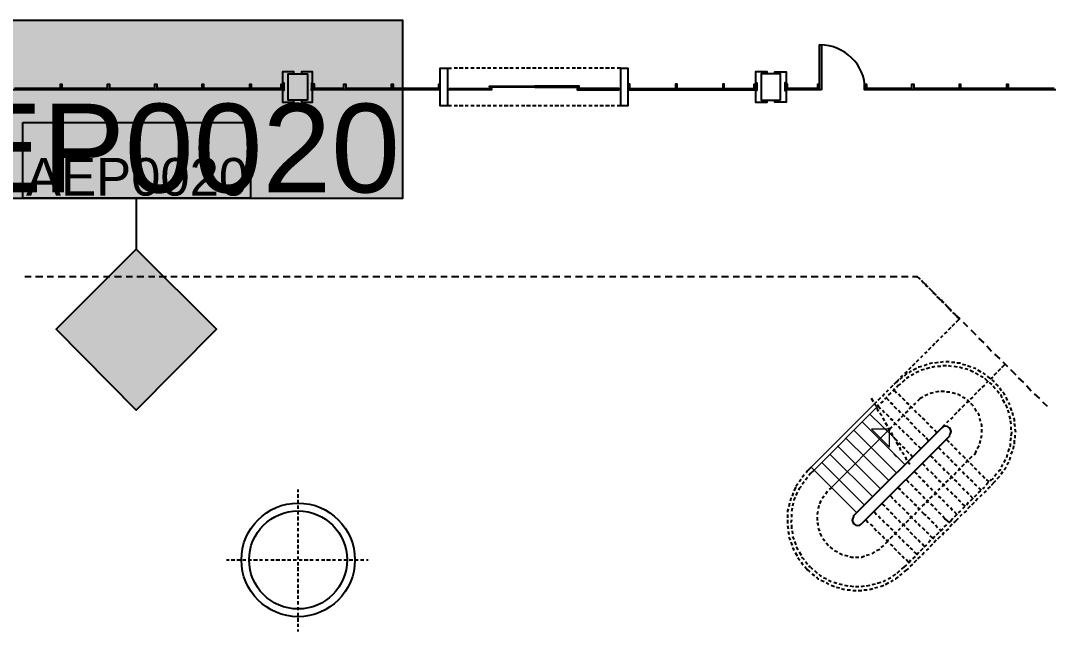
# Model space of a CAD drawing. Header units: inches. Extents: x 6 to 332, y 4 to 234.
# Drawn here: x 108.09 to 135.24, y 101.68 to 117.8 of the extents above; entities that cross this region are included whole.
import ezdxf

# ---------------------------------------------------------------- set-up
doc = ezdxf.new("R2010")
doc.units = ezdxf.units.IN
doc.header["$MEASUREMENT"] = 0
for name, color, linetype, true_color in [('PDF_BASE', 7, 'Continuous', 0x767676), ('PDF_COM_AÇÃO EVENTUAL', 7, 'Continuous', 0xa29dcd), ('PDF_CREDENCIAMENTO_LEGENDA', 7, 'Continuous', 0xdcdcdc), ('PDF_Text', 7, 'Continuous', 0x767676)]:
    doc.layers.add(name, color=color, linetype=linetype, true_color=true_color)
doc.styles.add('PDF Arial', font='arial.ttf')

msp = doc.modelspace()

# ---------------------------------------------------------------- linework, layer by layer
at = {"layer": 'PDF_BASE', "lineweight": 25}
for points in [[(129.245, 115.97), (129.195, 115.97), (129.195, 117.155), (129.245, 117.155)], [(115.665, 115.699), (115.157, 115.699), (115.157, 116.393), (115.665, 116.393)], [(128.162, 115.699), (128.162, 116.393), (127.654, 116.393), (127.654, 115.699)], [(119.407, 116.004), (120.525, 116.004), (120.525, 115.97), (119.407, 115.97)], [(120.474, 116.038), (120.474, 116.071), (121.642, 116.071), (121.642, 116.038)], [(122.845, 116.038), (122.845, 116.071), (121.676, 116.071), (121.676, 116.038)], [(122.794, 116.004), (122.794, 115.97), (123.895, 115.97), (123.895, 116.004)]]:
    msp.add_lwpolyline(points, close=True, dxfattribs=at)
for points in [[(119.373, 115.547), (119.17, 115.547), (119.17, 116.546), (119.373, 116.546)], [(119.475, 115.547), (119.373, 115.547), (119.373, 116.546), (119.475, 116.546)], [(119.627, 116.546), (119.543, 116.546)], [(119.78, 116.546), (119.678, 116.546)], [(119.915, 116.546), (119.831, 116.546)], [(120.068, 116.546), (119.983, 116.546)], [(120.22, 116.546), (120.135, 116.546)], [(120.372, 116.546), (120.271, 116.546)], [(120.508, 116.546), (120.423, 116.546)], [(120.66, 116.546), (120.576, 116.546)], [(120.813, 116.546), (120.728, 116.546)], [(120.965, 116.546), (120.864, 116.546)], [(121.101, 116.546), (121.016, 116.546)], [(121.253, 116.546), (121.168, 116.546)], [(121.405, 116.546), (121.321, 116.546)], [(121.558, 116.546), (121.456, 116.546)], [(121.71, 116.546), (121.609, 116.546)], [(121.846, 116.546), (121.761, 116.546)], [(121.998, 116.546), (121.913, 116.546)], [(122.15, 116.546), (122.066, 116.546)], [(122.303, 116.546), (122.201, 116.546)], [(122.438, 116.546), (122.354, 116.546)], [(122.591, 116.546), (122.506, 116.546)], [(122.743, 116.546), (122.658, 116.546)], [(122.896, 116.546), (122.794, 116.546)], [(123.031, 116.546), (122.946, 116.546)], [(123.183, 116.546), (123.099, 116.546)], [(123.336, 116.546), (123.251, 116.546)], [(123.488, 116.546), (123.387, 116.546)], [(123.641, 116.546), (123.539, 116.546)], [(123.776, 116.546), (123.691, 116.546)], [(123.945, 116.546), (124.132, 116.546), (124.132, 115.547), (123.945, 115.547), (123.945, 116.546), (123.844, 116.546)], [(115.309, 116.393), (115.309, 116.444), (115.005, 116.444), (115.005, 116.156), (115.039, 116.156), (115.039, 115.953), (115.005, 115.953), (115.005, 115.648), (115.309, 115.648), (115.309, 115.699)], [(115.513, 115.699), (115.513, 115.648), (115.801, 115.648), (115.801, 115.953), (115.784, 115.953), (115.784, 116.156), (115.801, 116.156), (115.801, 116.444), (115.513, 116.444), (115.513, 116.393)], [(127.806, 116.393), (127.806, 116.444), (127.501, 116.444), (127.501, 116.156), (127.535, 116.156), (127.535, 115.953), (127.501, 115.953), (127.501, 115.648), (127.806, 115.648), (127.806, 115.699)], [(128.009, 116.393), (128.009, 116.444), (128.314, 116.444), (128.314, 116.156), (128.28, 116.156), (128.28, 115.953), (128.314, 115.953), (128.314, 115.648), (128.009, 115.648), (128.009, 115.699)], [(115.055, 115.97), (103.287, 115.97), (103.287, 116.122), (103.355, 116.122), (103.355, 116.004)], [(109.146, 116.004), (107.927, 116.004)], [(109.146, 115.97), (109.146, 116.122), (109.18, 116.122), (109.18, 115.97)], [(110.382, 116.004), (109.18, 116.004)], [(110.382, 115.97), (110.382, 116.122), (110.433, 116.122), (110.433, 115.97)], [(111.635, 116.004), (110.433, 116.004)], [(111.635, 115.97), (111.635, 116.122), (111.686, 116.122), (111.686, 115.97)], [(112.888, 116.004), (111.686, 116.004)], [(112.888, 115.97), (112.888, 116.122), (112.922, 116.122), (112.922, 115.97)], [(114.141, 116.004), (112.922, 116.004)], [(114.141, 115.97), (114.141, 116.122), (114.175, 116.122), (114.175, 115.97)], [(115.022, 116.004), (114.175, 116.004)], [(114.971, 116.004), (114.971, 116.122), (115.022, 116.122), (115.022, 115.97)], [(115.005, 115.97), (115.005, 116.122)], [(119.17, 115.97), (115.75, 115.97)], [(115.851, 116.004), (115.851, 116.122), (115.784, 116.122), (115.784, 115.97)], [(115.801, 115.97), (115.801, 116.122)], [(116.63, 116.004), (115.801, 116.004)], [(116.63, 115.97), (116.63, 116.122), (116.681, 116.122), (116.681, 115.97)], [(117.883, 116.004), (116.681, 116.004)], [(117.883, 115.97), (117.883, 116.122), (117.934, 116.122), (117.934, 115.97)], [(119.136, 116.004), (117.934, 116.004)], [(119.136, 115.97), (119.136, 116.122), (119.17, 116.122)], [(124.182, 115.97), (124.182, 116.122), (124.132, 116.122)], [(124.132, 115.97), (127.552, 115.97)], [(124.182, 116.004), (125.385, 116.004)], [(125.436, 115.97), (125.436, 116.122), (125.385, 116.122), (125.385, 115.97)], [(125.436, 116.004), (126.638, 116.004)], [(126.672, 115.97), (126.672, 116.122), (126.638, 116.122), (126.638, 115.97)], [(126.672, 116.004), (127.518, 116.004)], [(127.467, 116.004), (127.467, 116.122), (127.535, 116.122), (127.535, 115.97)], [(127.501, 115.97), (127.501, 116.122)], [(129.144, 115.97), (129.144, 116.122), (129.178, 116.122), (129.178, 115.97), (128.263, 115.97)], [(128.348, 116.004), (128.348, 116.122), (128.28, 116.122), (128.28, 115.97)], [(129.144, 116.004), (128.297, 116.004)], [(128.314, 115.97), (128.314, 116.122)], [(139.964, 116.004), (139.964, 116.122), (140.032, 116.122), (140.032, 115.97), (130.38, 115.97), (130.38, 116.122), (130.431, 116.122), (130.431, 115.97)], [(131.633, 116.004), (130.431, 116.004)], [(131.633, 115.97), (131.633, 116.122), (131.684, 116.122), (131.684, 115.97)], [(132.886, 116.004), (131.684, 116.004)], [(132.886, 115.97), (132.886, 116.122), (132.92, 116.122), (132.92, 115.97)], [(134.139, 116.004), (132.92, 116.004)], [(134.139, 115.97), (134.139, 116.122), (134.173, 116.122), (134.173, 115.97)], [(135.392, 116.004), (134.173, 116.004)], [(119.627, 115.547), (119.543, 115.547)], [(119.78, 115.547), (119.678, 115.547)], [(119.915, 115.547), (119.831, 115.547)], [(120.068, 115.547), (119.983, 115.547)], [(120.22, 115.547), (120.135, 115.547)], [(120.372, 115.547), (120.271, 115.547)], [(120.508, 115.547), (120.423, 115.547)], [(120.66, 115.547), (120.576, 115.547)], [(120.813, 115.547), (120.728, 115.547)], [(120.965, 115.547), (120.864, 115.547)], [(121.101, 115.547), (121.016, 115.547)], [(121.253, 115.547), (121.168, 115.547)], [(121.405, 115.547), (121.321, 115.547)], [(121.558, 115.547), (121.456, 115.547)], [(121.71, 115.547), (121.609, 115.547)], [(121.846, 115.547), (121.761, 115.547)], [(121.998, 115.547), (121.913, 115.547)], [(122.15, 115.547), (122.066, 115.547)], [(122.303, 115.547), (122.201, 115.547)], [(122.438, 115.547), (122.354, 115.547)], [(122.591, 115.547), (122.506, 115.547)], [(122.743, 115.547), (122.658, 115.547)], [(122.896, 115.547), (122.794, 115.547)], [(123.031, 115.547), (122.946, 115.547)], [(123.183, 115.547), (123.099, 115.547)], [(123.336, 115.547), (123.251, 115.547)], [(123.488, 115.547), (123.387, 115.547)], [(123.641, 115.547), (123.539, 115.547)], [(123.776, 115.547), (123.691, 115.547)], [(123.945, 115.547), (123.844, 115.547)], [(111.144, 107.52), (109.027, 109.654), (111.144, 111.77)], [(108.198, 111.042), (108.367, 111.042)], [(108.485, 111.042), (108.672, 111.042)], [(108.79, 111.042), (108.959, 111.042)], [(109.078, 111.042), (109.264, 111.042)], [(109.383, 111.042), (109.552, 111.042)], [(109.671, 111.042), (109.857, 111.042)], [(109.975, 111.042), (110.145, 111.042)], [(110.28, 111.042), (110.45, 111.042)], [(110.568, 111.042), (110.754, 111.042)], [(110.873, 111.042), (111.042, 111.042)], [(111.161, 111.042), (111.347, 111.042)], [(111.466, 111.042), (111.635, 111.042)], [(111.753, 111.042), (111.94, 111.042)], [(112.058, 111.042), (112.228, 111.042)], [(112.346, 111.042), (112.532, 111.042)], [(112.651, 111.042), (112.82, 111.042)], [(112.939, 111.042), (113.125, 111.042)], [(113.244, 111.042), (113.413, 111.042)], [(113.531, 111.042), (113.718, 111.042)], [(113.836, 111.042), (114.006, 111.042)], [(114.124, 111.042), (114.31, 111.042)], [(114.429, 111.042), (114.615, 111.042)], [(114.734, 111.042), (114.903, 111.042)], [(115.022, 111.042), (115.208, 111.042)], [(115.326, 111.042), (115.496, 111.042)], [(115.614, 111.042), (115.801, 111.042)], [(115.919, 111.042), (116.088, 111.042)], [(116.207, 111.042), (116.393, 111.042)], [(116.512, 111.042), (116.681, 111.042)], [(116.8, 111.042), (116.986, 111.042)], [(117.104, 111.042), (117.274, 111.042)], [(117.392, 111.042), (117.578, 111.042)], [(117.697, 111.042), (117.866, 111.042)], [(117.985, 111.042), (118.171, 111.042)], [(118.29, 111.042), (118.476, 111.042)], [(118.594, 111.042), (118.764, 111.042)], [(118.882, 111.042), (119.069, 111.042)], [(119.187, 111.042), (119.356, 111.042)], [(119.475, 111.042), (119.661, 111.042)], [(119.78, 111.042), (119.949, 111.042)], [(120.068, 111.042), (120.254, 111.042)], [(120.372, 111.042), (120.542, 111.042)], [(120.66, 111.042), (120.847, 111.042)], [(120.965, 111.042), (121.134, 111.042)], [(121.253, 111.042), (121.439, 111.042)], [(121.558, 111.042), (121.727, 111.042)], [(121.846, 111.042), (122.032, 111.042)], [(122.15, 111.042), (122.337, 111.042)], [(122.455, 111.042), (122.625, 111.042)], [(122.743, 111.042), (122.929, 111.042)], [(123.048, 111.042), (123.217, 111.042)], [(123.336, 111.042), (123.522, 111.042)], [(123.641, 111.042), (123.81, 111.042)], [(123.928, 111.042), (124.115, 111.042)], [(124.233, 111.042), (124.403, 111.042)], [(124.521, 111.042), (124.707, 111.042)], [(124.826, 111.042), (124.995, 111.042)], [(125.114, 111.042), (125.3, 111.042)], [(125.419, 111.042), (125.588, 111.042)], [(125.706, 111.042), (125.893, 111.042)], [(126.011, 111.042), (126.181, 111.042)], [(126.316, 111.042), (126.485, 111.042)], [(126.604, 111.042), (126.79, 111.042)], [(126.909, 111.042), (127.078, 111.042)], [(127.197, 111.042), (127.383, 111.042)], [(127.501, 111.042), (127.671, 111.042)], [(127.789, 111.042), (127.975, 111.042)], [(128.094, 111.042), (128.263, 111.042)], [(128.382, 111.042), (128.568, 111.042)], [(128.687, 111.042), (128.856, 111.042)], [(128.975, 111.042), (129.161, 111.042)], [(129.279, 111.042), (129.449, 111.042)], [(129.567, 111.042), (129.753, 111.042)], [(129.872, 111.042), (130.041, 111.042)], [(130.16, 111.042), (130.346, 111.042)], [(130.465, 111.042), (130.651, 111.042)], [(130.769, 111.042), (130.939, 111.042)], [(131.057, 111.042), (131.244, 111.042)], [(131.362, 111.042), (131.531, 111.042)], [(131.65, 111.042), (131.769, 111.042), (131.853, 110.975)], [(131.836, 110.991), (131.769, 111.042)], [(131.938, 110.873), (131.887, 110.941)], [(131.938, 110.89), (132.056, 110.771)], [(132.039, 110.771), (131.989, 110.839)], [(132.158, 110.67), (132.09, 110.737)], [(132.141, 110.687), (132.277, 110.551)], [(132.26, 110.568), (132.192, 110.619)], [(132.361, 110.467), (132.293, 110.517)], [(132.344, 110.467), (132.48, 110.348)], [(132.463, 110.348), (132.412, 110.416)], [(132.564, 110.246), (132.514, 110.314)], [(132.564, 110.263), (132.683, 110.128)], [(132.683, 110.145), (132.615, 110.213)], [(132.785, 110.043), (132.717, 110.094)], [(132.768, 110.043), (132.903, 109.925)], [(132.801, 109.84), (132.886, 109.925), (132.818, 109.992)], [(132.598, 109.637), (132.666, 109.705)], [(132.7, 109.738), (132.768, 109.806)], [(132.988, 109.84), (133.106, 109.721)], [(132.395, 109.434), (132.446, 109.484)], [(132.497, 109.535), (132.564, 109.586)], [(133.191, 109.637), (133.326, 109.501)], [(132.073, 109.112), (132.141, 109.18)], [(132.175, 109.213), (132.243, 109.281)], [(132.277, 109.315), (132.344, 109.383)], [(133.394, 109.417), (133.53, 109.298)], [(133.614, 109.213), (133.733, 109.078)], [(131.87, 108.909), (131.921, 108.959)], [(131.972, 109.01), (132.039, 109.061)], [(133.817, 108.993), (133.953, 108.875)], [(131.548, 108.587), (131.616, 108.655)], [(131.65, 108.689), (131.718, 108.756)], [(131.752, 108.621), (131.667, 108.57)], [(131.752, 108.79), (131.819, 108.858)], [(131.887, 108.672), (131.819, 108.655), (131.802, 108.655)], [(132.039, 108.722), (131.955, 108.689)], [(132.107, 108.638), (132.006, 108.604)], [(132.175, 108.756), (132.158, 108.756), (132.09, 108.739)], [(132.243, 108.672), (132.192, 108.655), (132.158, 108.655)], [(132.327, 108.773), (132.226, 108.756)], [(132.395, 108.672), (132.31, 108.672)], [(132.463, 108.79), (132.378, 108.773)], [(132.547, 108.689), (132.531, 108.689), (132.446, 108.689)], [(132.615, 108.79), (132.531, 108.79)], [(132.683, 108.672), (132.598, 108.689)], [(132.768, 108.773), (132.683, 108.773)], [(132.835, 108.655), (132.751, 108.672)], [(132.92, 108.756), (132.886, 108.756), (132.818, 108.756)], [(132.971, 108.621), (132.886, 108.655)], [(133.055, 108.705), (132.971, 108.722)], [(133.191, 108.655), (133.106, 108.689)], [(133.326, 108.604), (133.259, 108.638)], [(134.088, 108.722), (134.004, 108.638)], [(134.038, 108.79), (134.156, 108.672)], [(131.379, 108.384), (131.311, 108.333)], [(131.345, 108.384), (131.396, 108.435)], [(131.498, 108.485), (131.43, 108.418)], [(131.447, 108.485), (131.515, 108.536)], [(131.548, 108.401), (131.481, 108.35)], [(131.616, 108.553), (131.548, 108.502)], [(131.684, 108.468), (131.616, 108.435)], [(131.819, 108.536), (131.735, 108.502)], [(131.955, 108.587), (131.87, 108.57)], [(133.123, 108.587), (133.039, 108.604)], [(133.259, 108.519), (133.191, 108.553), (133.174, 108.57)], [(133.394, 108.452), (133.309, 108.502)], [(133.462, 108.519), (133.377, 108.57)], [(133.513, 108.384), (133.496, 108.384), (133.445, 108.418)], [(133.58, 108.452), (133.563, 108.468), (133.513, 108.502)], [(133.631, 108.282), (133.563, 108.35)], [(133.699, 108.35), (133.631, 108.418)], [(133.767, 108.384), (133.699, 108.333)], [(133.868, 108.502), (133.801, 108.435)], [(133.97, 108.604), (133.902, 108.536)], [(134.241, 108.587), (134.376, 108.452)], [(134.444, 108.367), (134.579, 108.248)], [(131.125, 108.164), (131.057, 108.096)], [(131.176, 108.079), (131.125, 108.011)], [(131.261, 108.282), (131.21, 108.248), (131.159, 108.198)], [(131.21, 108.248), (131.294, 108.333)], [(131.328, 108.214), (131.277, 108.181), (131.227, 108.113)], [(131.447, 108.316), (131.379, 108.248)], [(133.445, 108.079), (133.377, 108.011)], [(133.547, 108.181), (133.479, 108.113)], [(133.648, 108.282), (133.597, 108.231)], [(133.75, 108.198), (133.682, 108.248)], [(133.817, 108.265), (133.75, 108.316)], [(133.834, 108.079), (133.784, 108.147)], [(133.919, 108.147), (133.851, 108.214)], [(134.004, 108.028), (133.953, 108.096)], [(134.664, 108.164), (134.783, 108.028)], [(130.617, 107.74), (130.566, 107.825)], [(130.803, 107.842), (130.736, 107.774)], [(130.905, 107.944), (130.854, 107.876)], [(130.973, 107.859), (130.905, 107.808)], [(131.007, 108.045), (130.956, 107.994)], [(130.956, 107.842), (131.023, 107.774)], [(131.074, 107.977), (131.007, 107.91)], [(131.159, 108.062), (131.227, 107.977)], [(131.277, 107.944), (131.345, 107.876)], [(131.379, 107.842), (131.447, 107.774)], [(131.921, 107.859), (131.853, 107.825), (131.785, 107.757)], [(132.056, 107.927), (131.972, 107.893)], [(132.192, 107.977), (132.107, 107.96)], [(132.344, 108.011), (132.26, 107.994)], [(132.497, 108.011), (132.395, 108.011)], [(132.632, 107.994), (132.598, 107.994), (132.547, 107.994)], [(132.785, 107.944), (132.7, 107.977)], [(132.92, 107.893), (132.852, 107.927), (132.835, 107.927)], [(133.039, 107.825), (132.971, 107.859)], [(133.242, 107.859), (133.174, 107.808)], [(133.343, 107.977), (133.276, 107.91)], [(133.936, 107.96), (133.885, 108.028)], [(134.021, 107.842), (133.987, 107.91), (133.97, 107.91)], [(134.088, 107.91), (134.071, 107.96), (134.038, 107.994)], [(134.156, 107.774), (134.122, 107.859)], [(134.867, 107.944), (135.003, 107.825)], [(130.685, 107.622), (130.634, 107.69)], [(130.702, 107.74), (130.651, 107.69)], [(130.753, 107.656), (130.702, 107.588)], [(130.753, 107.486), (130.719, 107.571)], [(130.736, 107.639), (130.803, 107.554)], [(130.871, 107.757), (130.803, 107.706)], [(131.057, 107.723), (131.125, 107.673)], [(131.159, 107.622), (131.227, 107.554)], [(131.481, 107.723), (131.548, 107.673)], [(131.565, 107.554), (131.633, 107.605)], [(131.582, 107.622), (131.65, 107.571)], [(131.684, 107.656), (131.735, 107.706)], [(132.92, 107.554), (132.852, 107.486)], [(133.022, 107.656), (132.954, 107.588)], [(133.123, 107.757), (133.072, 107.706)], [(133.157, 107.723), (133.089, 107.791)], [(133.259, 107.622), (133.191, 107.69)], [(133.343, 107.486), (133.293, 107.571)], [(134.088, 107.706), (134.038, 107.791)], [(134.156, 107.571), (134.139, 107.605), (134.105, 107.656)], [(134.224, 107.656), (134.19, 107.723)], [(134.275, 107.503), (134.241, 107.588)], [(135.087, 107.74), (135.206, 107.622)], [(130.837, 107.368), (130.786, 107.436)], [(130.854, 107.52), (130.905, 107.452)], [(130.905, 107.232), (130.871, 107.317)], [(130.956, 107.419), (131.023, 107.351)], [(131.057, 107.3), (131.125, 107.249)], [(131.261, 107.232), (131.311, 107.3)], [(131.277, 107.52), (131.328, 107.452)], [(131.362, 107.334), (131.43, 107.402)], [(131.379, 107.419), (131.447, 107.351)], [(131.464, 107.436), (131.531, 107.503)], [(131.481, 107.317), (131.548, 107.249)], [(131.701, 107.52), (131.752, 107.452)], [(131.802, 107.419), (131.87, 107.351)], [(131.904, 107.317), (131.972, 107.249)], [(132.717, 107.334), (132.649, 107.283)], [(132.818, 107.452), (132.751, 107.385)], [(133.411, 107.368), (133.411, 107.385), (133.377, 107.436)], [(133.445, 107.215), (133.428, 107.3)], [(134.19, 107.436), (134.173, 107.52)], [(134.241, 107.283), (134.207, 107.368)], [(134.308, 107.368), (134.292, 107.452)], [(134.342, 107.215), (134.342, 107.283), (134.325, 107.317)], [(132.497, 107.131), (132.412, 107.046), (130.075, 104.709)], [(130.99, 107.097), (130.939, 107.182)], [(131.057, 106.978), (131.007, 107.046)], [(131.04, 107.012), (131.108, 107.08)], [(131.159, 107.198), (131.227, 107.131)], [(131.159, 107.131), (131.21, 107.182)], [(131.277, 107.097), (131.328, 107.029)], [(131.379, 106.995), (131.43, 106.928)], [(131.582, 107.198), (131.65, 107.148)], [(131.684, 107.097), (131.752, 107.029)], [(131.802, 106.995), (131.853, 106.928)], [(132.006, 107.198), (132.073, 107.148)], [(132.107, 107.097), (132.175, 107.046)], [(132.226, 106.995), (132.293, 106.928)], [(132.598, 107.232), (132.547, 107.182)], [(132.632, 107.046), (132.632, 107.046)], [(133.479, 107.08), (133.479, 107.131), (133.462, 107.165)], [(133.479, 106.928), (133.479, 107.012)], [(134.258, 107.148), (134.241, 107.232)], [(134.258, 106.995), (134.258, 107.08)], [(134.359, 107.08), (134.342, 107.165)], [(134.376, 106.928), (134.359, 107.012)], [(132.632, 106.843), (130.295, 104.506)], [(131.125, 106.843), (131.091, 106.928)], [(131.21, 106.724), (131.159, 106.792)], [(131.176, 106.775), (131.244, 106.707)], [(131.481, 106.894), (131.548, 106.826)], [(131.582, 106.775), (131.65, 106.724)], [(131.904, 106.894), (131.972, 106.826)], [(132.006, 106.792), (132.073, 106.707)], [(132.514, 106.944), (132.514, 106.944)], [(132.547, 106.741), (132.615, 106.674)], [(133.428, 106.64), (133.445, 106.724)], [(133.462, 106.775), (133.479, 106.86)], [(134.241, 106.707), (134.258, 106.792)], [(134.258, 106.843), (134.275, 106.928), (134.275, 106.944)], [(134.342, 106.623), (134.342, 106.724)], [(134.359, 106.775), (134.359, 106.86)], [(131.277, 106.589), (131.227, 106.674)], [(131.277, 106.657), (131.345, 106.606)], [(131.345, 106.453), (131.311, 106.538)], [(131.379, 106.555), (131.447, 106.504)], [(131.481, 106.453), (131.548, 106.386)], [(131.684, 106.674), (131.752, 106.606)], [(131.802, 106.572), (131.87, 106.504)], [(132.327, 106.538), (132.395, 106.47)], [(132.649, 106.64), (132.717, 106.572)], [(132.751, 106.521), (132.818, 106.47)], [(133.276, 106.335), (133.309, 106.386), (133.343, 106.453)], [(133.36, 106.504), (133.411, 106.589)], [(134.173, 106.42), (134.207, 106.504)], [(134.224, 106.555), (134.241, 106.589), (134.241, 106.64)], [(134.308, 106.487), (134.325, 106.555), (134.325, 106.572)], [(131.43, 106.335), (131.379, 106.403)], [(131.498, 106.199), (131.464, 106.284)], [(131.599, 106.352), (131.65, 106.284)], [(132.107, 106.318), (132.192, 106.25)], [(132.226, 106.216), (132.293, 106.149)], [(132.446, 106.42), (132.497, 106.352)], [(132.547, 106.318), (132.615, 106.25)], [(132.649, 106.216), (132.717, 106.149)], [(132.869, 106.42), (132.92, 106.352)], [(132.971, 106.318), (133.039, 106.25)], [(133.055, 106.132), (133.123, 106.199)], [(133.072, 106.216), (133.14, 106.149)], [(133.157, 106.233), (133.225, 106.301)], [(134.071, 106.132), (134.105, 106.216)], [(134.139, 106.267), (134.156, 106.352)], [(134.224, 106.199), (134.224, 106.216), (134.241, 106.284)], [(134.258, 106.352), (134.292, 106.436)], [(128.975, 106.013), (128.873, 105.912), (128.839, 105.861)], [(129.042, 105.928), (128.958, 105.844), (128.907, 105.793)], [(131.582, 106.081), (131.531, 106.149)], [(131.684, 105.895), (131.769, 105.827)], [(131.904, 106.115), (131.972, 106.047)], [(132.023, 105.996), (132.073, 105.928)], [(132.124, 105.895), (132.192, 105.827)], [(132.327, 106.098), (132.395, 106.047)], [(132.446, 105.996), (132.497, 105.928)], [(132.547, 105.895), (132.615, 105.827)], [(132.751, 106.098), (132.818, 106.047)], [(132.852, 105.928), (132.903, 105.979)], [(132.869, 105.996), (132.92, 105.945)], [(132.954, 106.03), (133.022, 106.098)], [(132.971, 105.895), (133.022, 105.827)], [(133.174, 106.115), (133.242, 106.047)], [(133.276, 105.996), (133.343, 105.945)], [(133.394, 105.895), (133.445, 105.827)], [(133.919, 105.895), (133.97, 105.945), (133.97, 105.962)], [(133.987, 105.827), (134.038, 105.895)], [(134.004, 106.013), (134.038, 106.081)], [(134.071, 105.945), (134.122, 106.013)], [(134.139, 106.081), (134.19, 106.149)], [(128.704, 105.691), (128.653, 105.624)], [(128.788, 105.81), (128.737, 105.742)], [(128.788, 105.624), (128.737, 105.556)], [(128.873, 105.742), (128.822, 105.674)], [(131.481, 105.691), (131.548, 105.607)], [(131.802, 105.776), (131.87, 105.725)], [(131.904, 105.674), (131.972, 105.624)], [(132.226, 105.793), (132.293, 105.725)], [(132.327, 105.674), (132.395, 105.624)], [(132.531, 105.607), (132.598, 105.674)], [(132.632, 105.708), (132.7, 105.776)], [(132.649, 105.793), (132.717, 105.725)], [(132.751, 105.81), (132.801, 105.878)], [(132.751, 105.691), (132.818, 105.624)], [(133.072, 105.793), (133.14, 105.725)], [(133.174, 105.691), (133.242, 105.624)], [(133.496, 105.793), (133.563, 105.725)], [(133.597, 105.691), (133.665, 105.624)], [(133.733, 105.691), (133.699, 105.641)], [(133.733, 105.539), (133.817, 105.624), (133.851, 105.658)], [(133.75, 105.691), (133.784, 105.725)], [(133.817, 105.776), (133.868, 105.844)], [(133.885, 105.708), (133.953, 105.776)], [(115.411, 105.42), (115.411, 105.353)], [(128.568, 105.488), (128.517, 105.387)], [(128.619, 105.573), (128.568, 105.505)], [(128.602, 105.353), (128.568, 105.268)], [(128.704, 105.505), (128.653, 105.454), (128.636, 105.404)], [(129.398, 105.37), (129.347, 105.302)], [(129.499, 105.471), (129.449, 105.42)], [(131.261, 105.471), (131.328, 105.42)], [(131.362, 105.37), (131.43, 105.302)], [(131.599, 105.573), (131.667, 105.505)], [(131.701, 105.454), (131.769, 105.404)], [(131.802, 105.353), (131.87, 105.302)], [(132.023, 105.573), (132.073, 105.505)], [(132.124, 105.471), (132.175, 105.404)], [(132.226, 105.37), (132.293, 105.302)], [(132.226, 105.285), (132.277, 105.353)], [(132.327, 105.404), (132.378, 105.454)], [(132.429, 105.505), (132.497, 105.573)], [(132.429, 105.573), (132.497, 105.522)], [(132.547, 105.471), (132.598, 105.404)], [(132.649, 105.37), (132.717, 105.302)], [(132.852, 105.573), (132.92, 105.522)], [(132.971, 105.471), (133.022, 105.404)], [(133.072, 105.37), (133.14, 105.302)], [(133.276, 105.573), (133.343, 105.522)], [(133.445, 105.387), (133.377, 105.336)], [(133.394, 105.471), (133.462, 105.404)], [(133.547, 105.488), (133.496, 105.437)], [(133.597, 105.387), (133.53, 105.336)], [(133.648, 105.607), (133.597, 105.539)], [(133.699, 105.505), (133.631, 105.437)], [(115.411, 105.302), (115.411, 105.2)], [(115.411, 105.15), (115.411, 105.065)], [(128.433, 105.2), (128.433, 105.183), (128.416, 105.116)], [(128.5, 105.336), (128.467, 105.251)], [(128.551, 105.217), (128.517, 105.15), (128.517, 105.133)], [(129.229, 105.133), (129.195, 105.048)], [(129.313, 105.251), (129.262, 105.183)], [(131.057, 105.268), (131.125, 105.183)], [(131.176, 105.15), (131.227, 105.082)], [(131.481, 105.268), (131.531, 105.2)], [(131.582, 105.166), (131.65, 105.099)], [(131.921, 105.251), (131.972, 105.183)], [(132.006, 105.082), (132.073, 105.15)], [(132.023, 105.15), (132.073, 105.082)], [(132.107, 105.183), (132.175, 105.251)], [(132.327, 105.251), (132.395, 105.2)], [(132.429, 105.15), (132.497, 105.099)], [(132.751, 105.268), (132.818, 105.2)], [(132.852, 105.15), (132.92, 105.099)], [(133.123, 105.082), (133.072, 105.014)], [(133.174, 105.268), (133.242, 105.183), (133.174, 105.116)], [(133.276, 105.082), (133.208, 105.014)], [(133.343, 105.285), (133.276, 105.217)], [(133.377, 105.183), (133.309, 105.116)], [(133.479, 105.285), (133.428, 105.234)], [(115.411, 104.997), (115.411, 104.912)], [(115.411, 104.845), (115.411, 104.76)], [(128.365, 104.912), (128.348, 104.862), (128.348, 104.828)], [(128.399, 105.065), (128.382, 104.963)], [(128.467, 104.929), (128.45, 104.845)], [(128.5, 105.065), (128.483, 104.98)], [(129.144, 104.845), (129.127, 104.777), (129.127, 104.76)], [(129.178, 104.997), (129.161, 104.912)], [(130.634, 104.845), (130.702, 104.76)], [(130.837, 105.048), (130.922, 104.98)], [(130.956, 104.929), (131.023, 104.879)], [(131.057, 104.828), (131.125, 104.76)], [(131.277, 105.048), (131.328, 104.98)], [(131.379, 104.946), (131.447, 104.879)], [(131.481, 104.828), (131.548, 104.777)], [(131.684, 105.048), (131.752, 104.997)], [(131.701, 104.76), (131.752, 104.828)], [(131.785, 104.946), (131.853, 104.896)], [(131.802, 104.879), (131.853, 104.929)], [(131.887, 104.845), (131.955, 104.777), (132.006, 104.743)], [(131.904, 104.98), (131.972, 105.048)], [(132.124, 105.048), (132.192, 104.98)], [(132.226, 104.929), (132.293, 104.879)], [(132.327, 104.828), (132.395, 104.777)], [(132.547, 105.048), (132.598, 104.98)], [(132.649, 104.946), (132.7, 104.879)], [(132.751, 104.845), (132.818, 104.76), (132.751, 104.692)], [(132.92, 104.862), (132.852, 104.811)], [(132.954, 105.048), (133.039, 104.98)], [(133.022, 104.963), (132.971, 104.912)], [(133.072, 104.862), (133.005, 104.811)], [(133.174, 104.98), (133.106, 104.912)], [(115.411, 104.709), (115.411, 104.608)], [(115.411, 104.557), (115.411, 104.472)], [(128.348, 104.76), (128.348, 104.675)], [(128.348, 104.625), (128.348, 104.523)], [(128.45, 104.625), (128.433, 104.54)], [(128.45, 104.777), (128.45, 104.692)], [(129.127, 104.692), (129.127, 104.608)], [(129.127, 104.557), (129.144, 104.506), (129.144, 104.472)], [(130.414, 104.625), (130.482, 104.557)], [(130.753, 104.726), (130.803, 104.658)], [(130.854, 104.625), (130.905, 104.557)], [(131.159, 104.726), (131.227, 104.658)], [(131.277, 104.625), (131.328, 104.557)], [(131.481, 104.557), (131.548, 104.625)], [(131.582, 104.658), (131.65, 104.726)], [(131.582, 104.726), (131.65, 104.658)], [(131.701, 104.625), (131.752, 104.557)], [(132.039, 104.692), (132.107, 104.642)], [(132.141, 104.591), (132.209, 104.523)], [(132.446, 104.726), (132.514, 104.642), (132.615, 104.557)], [(132.717, 104.658), (132.666, 104.608), (132.598, 104.54)], [(132.852, 104.658), (132.785, 104.591), (132.734, 104.54)], [(132.954, 104.76), (132.903, 104.709)], [(115.411, 104.404), (115.411, 104.32)], [(128.348, 104.472), (128.365, 104.388)], [(128.365, 104.32), (128.382, 104.235)], [(128.45, 104.489), (128.45, 104.388)], [(128.467, 104.337), (128.483, 104.252)], [(129.161, 104.404), (129.195, 104.32)], [(129.212, 104.269), (129.212, 104.252), (129.245, 104.184)], [(130.532, 104.506), (130.6, 104.455)], [(130.634, 104.404), (130.702, 104.337)], [(130.736, 104.303), (130.803, 104.235)], [(130.956, 104.506), (131.023, 104.455)], [(131.057, 104.404), (131.125, 104.354)], [(131.159, 104.303), (131.227, 104.235)], [(131.176, 104.235), (131.227, 104.303)], [(131.277, 104.354), (131.328, 104.404)], [(131.379, 104.455), (131.447, 104.523)], [(131.379, 104.523), (131.447, 104.455)], [(131.481, 104.404), (131.548, 104.354)], [(131.582, 104.303), (131.65, 104.235)], [(131.802, 104.523), (131.853, 104.455)], [(131.904, 104.421), (131.972, 104.354)], [(132.006, 104.303), (132.073, 104.252)], [(132.26, 104.489), (132.31, 104.421)], [(132.344, 104.286), (132.277, 104.218)], [(132.361, 104.388), (132.395, 104.337)], [(132.446, 104.388), (132.378, 104.32)], [(132.48, 104.286), (132.429, 104.218)], [(132.547, 104.489), (132.48, 104.438)], [(132.598, 104.388), (132.531, 104.337)], [(132.7, 104.506), (132.632, 104.438)], [(115.411, 104.252), (115.411, 104.167)], [(115.411, 104.1), (115.411, 104.015)], [(128.382, 104.167), (128.416, 104.083)], [(128.433, 104.032), (128.467, 103.947)], [(128.483, 104.184), (128.517, 104.1)], [(128.534, 104.049), (128.568, 103.964)], [(129.279, 104.134), (129.33, 104.066)], [(129.364, 104.015), (129.432, 103.947)], [(130.854, 104.201), (130.905, 104.134)], [(130.939, 103.998), (130.99, 104.049)], [(130.956, 104.1), (131.007, 104.032)], [(130.99, 104.066), (131.023, 104.1)], [(131.057, 104.134), (131.125, 104.201)], [(131.277, 104.201), (131.328, 104.134)], [(131.379, 104.1), (131.43, 104.032)], [(131.684, 104.201), (131.752, 104.134)], [(131.802, 104.1), (131.853, 104.032)], [(131.904, 103.998), (131.972, 103.913)], [(132.124, 104.083), (132.073, 104.015)], [(132.107, 104.201), (132.192, 104.134)], [(132.243, 104.184), (132.175, 104.117)], [(132.277, 104.083), (132.209, 104.015)], [(132.378, 104.184), (132.31, 104.117)], [(115.411, 103.964), (115.411, 103.863)], [(115.411, 103.812), (115.411, 103.727)], [(128.483, 103.896), (128.5, 103.863), (128.517, 103.812)], [(128.551, 103.761), (128.602, 103.676)], [(128.585, 103.913), (128.585, 103.896), (128.619, 103.829)], [(128.653, 103.778), (128.704, 103.693)], [(129.466, 103.913), (129.533, 103.846)], [(129.584, 103.812), (129.669, 103.778)], [(129.72, 103.744), (129.787, 103.71), (129.804, 103.71)], [(130.583, 103.727), (130.651, 103.778)], [(130.702, 103.812), (130.786, 103.846)], [(130.82, 103.896), (130.888, 103.947)], [(131.057, 103.981), (131.125, 103.93)], [(131.159, 103.88), (131.227, 103.812)], [(131.261, 103.778), (131.328, 103.71)], [(131.481, 103.981), (131.548, 103.93)], [(131.582, 103.88), (131.65, 103.829)], [(131.684, 103.778), (131.769, 103.71)], [(131.819, 103.761), (131.752, 103.693)], [(131.921, 103.863), (131.853, 103.795)], [(131.955, 103.761), (131.904, 103.693)], [(132.023, 103.964), (131.955, 103.913)], [(132.073, 103.863), (132.006, 103.812)], [(132.175, 103.981), (132.107, 103.913)], [(113.599, 103.558), (113.531, 103.558)], [(113.752, 103.558), (113.65, 103.558)], [(113.887, 103.558), (113.802, 103.558)], [(114.039, 103.558), (113.955, 103.558)], [(114.192, 103.558), (114.107, 103.558)], [(114.344, 103.558), (114.243, 103.558)], [(114.48, 103.558), (114.395, 103.558)], [(114.632, 103.558), (114.547, 103.558)], [(114.785, 103.558), (114.7, 103.558)], [(114.937, 103.558), (114.835, 103.558)], [(115.089, 103.558), (114.988, 103.558)], [(115.225, 103.558), (115.14, 103.558)], [(115.377, 103.558), (115.293, 103.558)], [(115.411, 103.659), (115.411, 103.575)], [(115.411, 103.507), (115.411, 103.422)], [(115.53, 103.558), (115.445, 103.558)], [(115.682, 103.558), (115.58, 103.558)], [(115.817, 103.558), (115.733, 103.558)], [(115.97, 103.558), (115.885, 103.558)], [(116.122, 103.558), (116.038, 103.558)], [(116.275, 103.558), (116.173, 103.558)], [(116.41, 103.558), (116.325, 103.558)], [(116.563, 103.558), (116.478, 103.558)], [(116.715, 103.558), (116.63, 103.558)], [(116.867, 103.558), (116.766, 103.558)], [(117.003, 103.558), (116.918, 103.558)], [(117.155, 103.558), (117.071, 103.558)], [(117.274, 103.558), (117.223, 103.558)], [(128.619, 103.626), (128.653, 103.575), (128.67, 103.558)], [(128.704, 103.507), (128.754, 103.439)], [(128.721, 103.642), (128.737, 103.626), (128.788, 103.575)], [(128.822, 103.524), (128.873, 103.456)], [(129.855, 103.693), (129.94, 103.676)], [(129.991, 103.659), (130.041, 103.642), (130.092, 103.642)], [(130.143, 103.642), (130.228, 103.642)], [(130.295, 103.642), (130.312, 103.642), (130.38, 103.676)], [(130.431, 103.693), (130.515, 103.71)], [(131.379, 103.676), (131.43, 103.609)], [(131.599, 103.558), (131.548, 103.49), (131.481, 103.575)], [(131.65, 103.456), (131.582, 103.388)], [(131.718, 103.659), (131.65, 103.592)], [(131.752, 103.558), (131.684, 103.49)], [(131.853, 103.659), (131.785, 103.592)], [(115.411, 103.372), (115.411, 103.27)], [(115.411, 103.219), (115.411, 103.134)], [(128.805, 103.388), (128.873, 103.304), (128.941, 103.253)], [(128.907, 103.422), (128.941, 103.372)], [(128.958, 103.372), (129.008, 103.321)], [(128.991, 103.202), (129.059, 103.151)], [(129.059, 103.287), (129.127, 103.219)], [(129.178, 103.185), (129.212, 103.151), (129.245, 103.134)], [(131.125, 103.134), (131.159, 103.151), (131.21, 103.185)], [(131.244, 103.219), (131.311, 103.287)], [(131.311, 103.151), (131.379, 103.202)], [(131.362, 103.321), (131.43, 103.372), (131.498, 103.439)], [(131.43, 103.253), (131.498, 103.304), (131.548, 103.338)], [(115.411, 103.067), (115.411, 102.982)], [(115.411, 102.914), (115.411, 102.83)], [(129.11, 103.118), (129.161, 103.067), (129.178, 103.067)], [(129.229, 103.033), (129.313, 102.999)], [(129.296, 103.101), (129.381, 103.067)], [(129.364, 102.965), (129.432, 102.914)], [(129.432, 103.033), (129.499, 102.999)], [(129.567, 102.982), (129.652, 102.948)], [(129.703, 102.931), (129.787, 102.914)], [(130.583, 102.914), (130.668, 102.931)], [(130.719, 102.948), (130.82, 102.982)], [(130.871, 102.999), (130.939, 103.033)], [(130.939, 102.914), (131.023, 102.965)], [(131.007, 103.067), (131.074, 103.101)], [(131.074, 102.999), (131.142, 103.033)], [(131.193, 103.067), (131.21, 103.067), (131.277, 103.118)], [(115.411, 102.779), (115.411, 102.677)], [(129.499, 102.897), (129.584, 102.864)], [(129.635, 102.847), (129.72, 102.83)], [(129.77, 102.813), (129.821, 102.796), (129.855, 102.796)], [(129.855, 102.897), (129.94, 102.88)], [(129.923, 102.779), (130.007, 102.779)], [(129.991, 102.88), (130.092, 102.864)], [(130.075, 102.762), (130.16, 102.762)], [(130.143, 102.864), (130.194, 102.864), (130.228, 102.864)], [(130.211, 102.762), (130.312, 102.762)], [(130.295, 102.864), (130.38, 102.88)], [(130.363, 102.779), (130.448, 102.779)], [(130.431, 102.88), (130.532, 102.897)], [(130.515, 102.796), (130.549, 102.796), (130.6, 102.813)], [(130.651, 102.83), (130.736, 102.847)], [(130.803, 102.864), (130.888, 102.897)], [(115.411, 102.626), (115.411, 102.542)], [(115.411, 102.474), (115.411, 102.389)], [(115.411, 102.322), (115.411, 102.237)], [(115.411, 102.169), (115.411, 102.085)], [(115.411, 102.034), (115.411, 101.932)], [(115.411, 101.881), (115.411, 101.797)], [(115.411, 101.729), (115.411, 101.678)]]:
    msp.add_lwpolyline(points, dxfattribs=at)
at = {"layer": 'PDF_BASE', "lineweight": 0}
for points in [[(130.651, 107.69), (128.975, 106.013), (130.177, 104.811)], [(130.702, 107.588), (129.042, 105.928)], [(130.515, 107.419), (131.176, 106.775)], [(129.499, 105.471), (131.04, 107.012), (130.566, 107.012), (131.04, 106.538), (131.04, 107.012)], [(130.092, 106.995), (131.227, 105.861)], [(130.312, 107.215), (131.447, 106.081)], [(129.889, 106.775), (131.023, 105.658)], [(129.669, 106.572), (130.803, 105.437)], [(129.466, 106.352), (130.6, 105.234)], [(131.227, 106.284), (131.159, 106.352)], [(129.245, 106.149), (130.38, 105.014)]]:
    msp.add_lwpolyline(points, dxfattribs=at)
at = {"layer": 'PDF_BASE', "lineweight": 25}
for radius in [1.499, 1.295]:
    msp.add_circle((115.42, 103.566), radius, dxfattribs=at)
for centre, start, end in [((132.522, 106.953), 315.0001, 134.9999), ((130.202, 104.616), 135.0001, 314.9999)]:
    msp.add_arc(centre, 0.144, start, end, dxfattribs=at)
msp.add_open_spline([(130.397, 115.978), (130.397, 116.628), (129.862, 117.155), (129.203, 117.155)], degree=3, dxfattribs=at)
at = {"layer": 'PDF_COM_AÇÃO EVENTUAL', "color": 1, "lineweight": 25}
msp.add_lwpolyline([(108.147, 115.106), (114.158, 115.106), (114.158, 113.108), (108.147, 113.108)], close=True, dxfattribs=at)
msp.add_lwpolyline([(111.144, 113.108), (111.144, 111.77)], dxfattribs=at)
at = {"layer": 'PDF_COM_AÇÃO EVENTUAL', "color": 7, "lineweight": 25}
msp.add_lwpolyline([(111.144, 111.77), (109.027, 109.654), (111.144, 107.52), (113.261, 109.654)], close=True, dxfattribs=at)
at = {"layer": 'PDF_COM_AÇÃO EVENTUAL', "lineweight": 25}
msp.add_lwpolyline([(111.144, 111.77), (113.261, 109.654), (111.144, 107.52)], dxfattribs=at)
at = {"layer": 'PDF_COM_AÇÃO EVENTUAL', "color": 254, "true_color": 0xdcdcdc, "transparency": 33554559}
for points in [[(108.147, 113.108), (114.158, 113.108), (108.147, 115.106)], [(114.158, 113.108), (108.147, 115.106), (114.158, 115.106)]]:
    msp.add_solid(points, dxfattribs=at)
at = {"layer": 'PDF_COM_AÇÃO EVENTUAL', "transparency": 33554559}
for points in [[(111.144, 111.77), (109.027, 109.654), (113.261, 109.654)], [(109.027, 109.654), (113.261, 109.654), (111.144, 107.52)]]:
    msp.add_solid(points, dxfattribs=at)
at = {"layer": 'PDF_CREDENCIAMENTO_LEGENDA', "color": 1, "lineweight": 25}
msp.add_lwpolyline([(104.117, 113.108), (118.188, 113.108), (118.188, 117.799), (104.117, 117.799)], close=True, dxfattribs=at)
at = {"layer": 'PDF_CREDENCIAMENTO_LEGENDA', "transparency": 33554559}
for points in [[(104.117, 113.108), (118.188, 113.108), (104.117, 117.799)], [(118.188, 113.108), (104.117, 117.799), (118.188, 117.799)]]:
    msp.add_solid(points, dxfattribs=at)

# ---------------------------------------------------------------- texts
at = {"layer": 'PDF_Text', "color": 1, "attachment_point": 7, "style": 'PDF Arial'}
for insert, char_height in [((104.303, 113.231), 2.3394), ((108.231, 113.165), 0.9939)]:
    msp.add_mtext('AEP0020', dxfattribs=dict(at, insert=insert, char_height=char_height))

doc.saveas('drawing.dxf')
